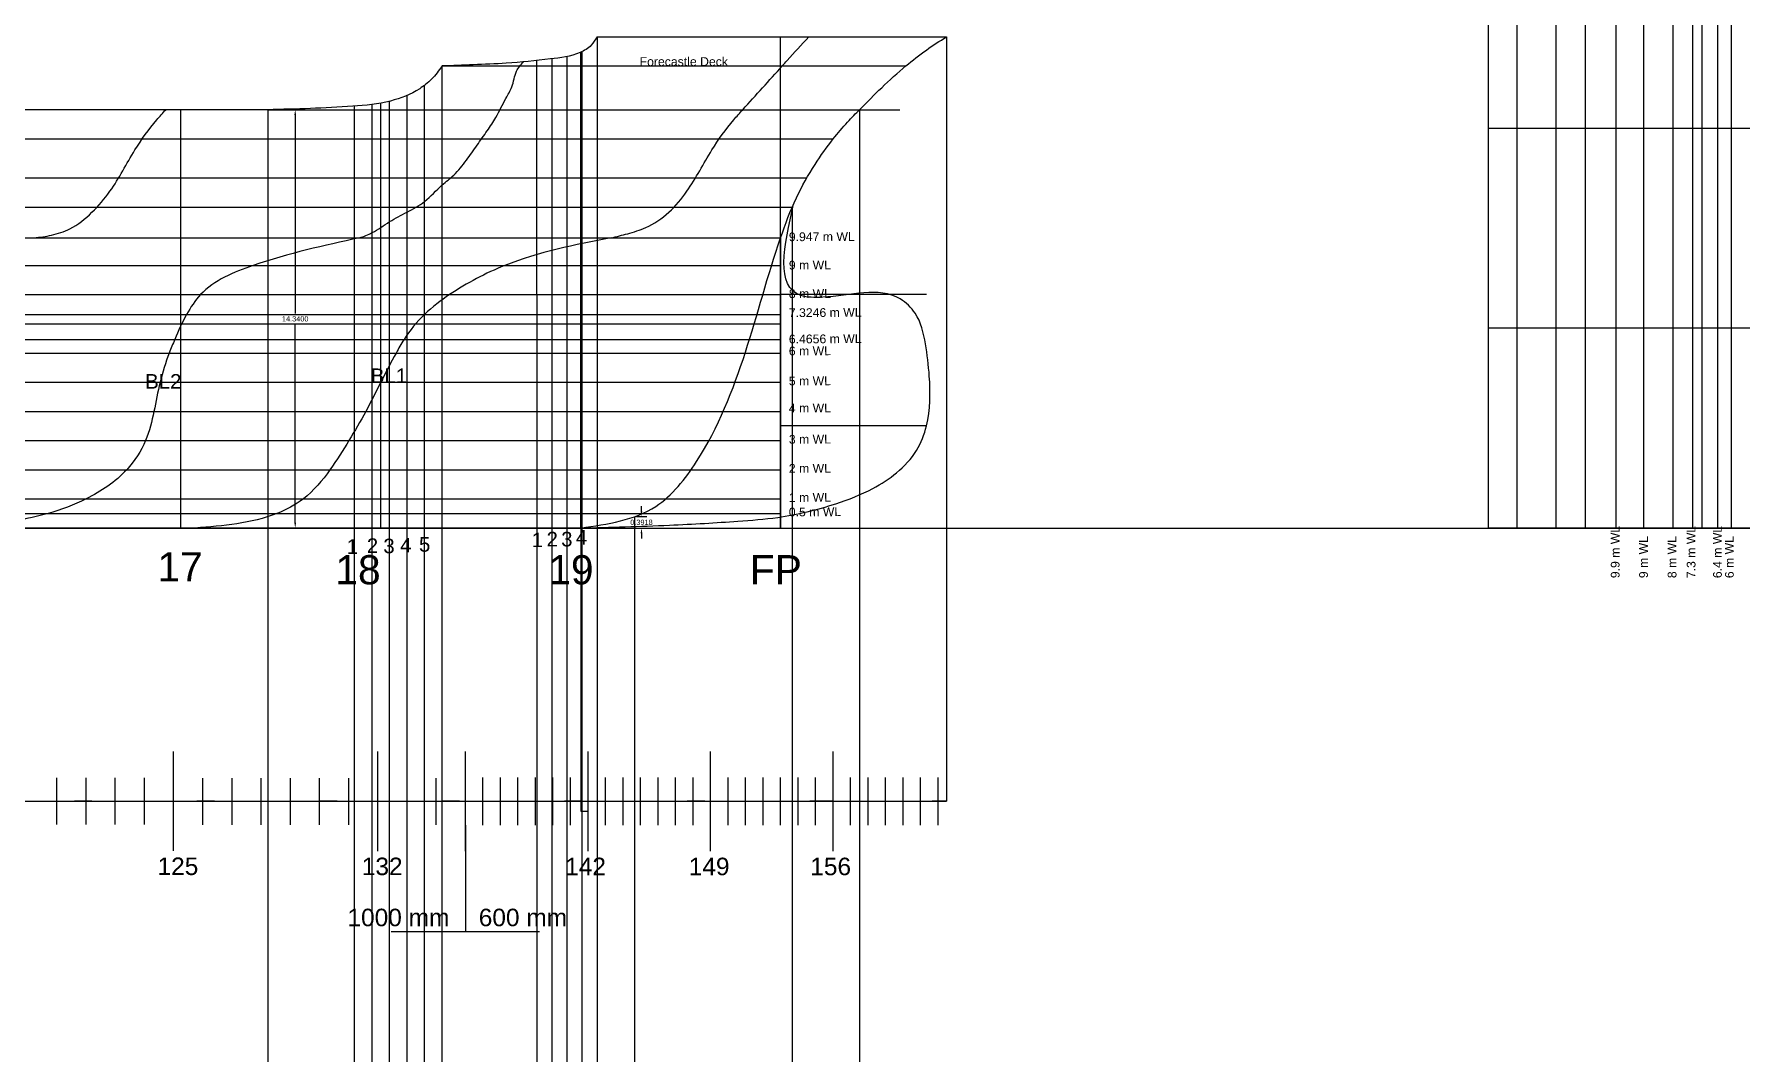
# Model space of a CAD drawing. Header units: inches. Extents: x 2352 to 5491, y -38 to 423.
# Drawn here: x 5386.7 to 5445.2, y 54.1 to 89 of the extents above; entities that cross this region are included whole.
import ezdxf

# ---------------------------------------------------------------- set-up
doc = ezdxf.new("R2010")
doc.units = ezdxf.units.IN
doc.header["$MEASUREMENT"] = 0
doc.header["$PDMODE"] = 3
for name, color, linetype in [('BULKWARK', 241, 'Continuous'), ('FR170', 101, 'Continuous'), ('St-1', 7, 'Continuous'), ('St18', 7, 'Continuous'), ('WL11', 110, 'Continuous'), ('WL7', 90, 'Continuous')]:
    doc.layers.add(name, color=color, linetype=linetype)
doc.styles.get("Standard").update_dxf_attribs({"font": 'arial.ttf'})
doc.dimstyles.get("Standard").update_dxf_attribs({"dimtxt": 0.18, "dimasz": 0.18, "dimexe": 0.18, "dimexo": 0.0625, "dimgap": 0.09, "dimtad": 0, "dimtih": 1, "dimtoh": 1, "dimdec": 4, "dimzin": 0, "dimdsep": 46, "dimtxsty": 'Standard', "dimcen": 0.09, "dimadec": 0, "dimazin": 0, "dimtfac": 1, "dimtdec": 4, "dimtofl": 0, "dimtmove": 0, "dimatfit": 3, "dimfxl": 1, "dimtolj": 1, "dimtzin": 0, "dimarcsym": 0})

# ---------------------------------------------------------------- blocks, each defined once
blk = doc.blocks.new('*D149')
at = {"color": 0, "lineweight": -2, "transparency": 16777216}
for p, q in [((5407.563, 72.614), (5407.563, 72.794)), ((5407.393, 72.434), (5407.743, 72.434)), ((5407.393, 72.042), (5407.743, 72.042)), ((5407.563, 71.862), (5407.563, 71.682))]:
    blk.add_line(p, q, dxfattribs=at)
at = {"color": 0, "transparency": 16777216}
for points in [[(5407.533, 72.614), (5407.593, 72.614), (5407.563, 72.434)], [(5407.533, 71.862), (5407.593, 71.862), (5407.563, 72.042)]]:
    blk.add_solid(points, dxfattribs=at)
at = {"layer": 'Defpoints', "color": 0, "transparency": 16777216}
for p in [(5407.331, 72.434), (5407.331, 72.042), (5407.563, 72.042)]:
    blk.add_point(p, dxfattribs=at)
at = {"color": 0, "transparency": 16777216, "insert": (5407.563, 72.238), "char_height": 0.18, "attachment_point": 5}
blk.add_mtext('\\A1;0.3918', dxfattribs=at)
blk = doc.blocks.new('*D164')
at = {"layer": 'BULKWARK', "color": 0, "lineweight": -2, "transparency": 16777216}
for p, q in [((5394.824, 86.382), (5395.877, 86.382)), ((5395.697, 86.202), (5395.697, 79.394)), ((5395.697, 72.222), (5395.697, 79.03)), ((5394.824, 72.042), (5395.877, 72.042))]:
    blk.add_line(p, q, dxfattribs=at)
at = {"layer": 'BULKWARK', "color": 0, "transparency": 16777216}
for points in [[(5395.667, 86.202), (5395.727, 86.202), (5395.697, 86.382)], [(5395.667, 72.222), (5395.727, 72.222), (5395.697, 72.042)]]:
    blk.add_solid(points, dxfattribs=at)
at = {"layer": 'Defpoints', "color": 0, "transparency": 16777216}
for p in [(5394.762, 86.382), (5394.762, 72.042), (5395.697, 72.042)]:
    blk.add_point(p, dxfattribs=at)
at = {"layer": 'BULKWARK', "color": 0, "transparency": 16777216, "insert": (5395.697, 79.212), "char_height": 0.18, "attachment_point": 5}
blk.add_mtext('\\A1;14.3400', dxfattribs=at)

msp = doc.modelspace()

# ---------------------------------------------------------------- linework, layer by layer
at = {"lineweight": 5}
for p, q in [((5437.57563, 72.04191), (5437.57563, 128.64471)), ((5438.91563, 72.04191), (5438.91563, 127.73974)), ((5439.91563, 72.04191), (5439.91563, 127.24122)), ((5440.96863, 72.04191), (5440.96863, 126.84191)), ((5441.91563, 72.04191), (5441.91563, 126.84191)), ((5442.91563, 72.04191), (5442.91563, 126.84191)), ((5443.59103, 72.04191), (5443.59103, 126.84191)), ((5444.45003, 72.04191), (5444.45003, 126.84191)), ((5444.91563, 72.04191), (5444.91563, 126.84191)), ((5436.57563, 109.27305), (5436.57563, 72.04191)), ((5405.48076, 72.04191), (5405.48076, 88.35007)), ((5406.03922, 88.88191), (5418.01638, 88.88191)), ((5412.33076, 72.04191), (5412.33076, 88.88191)), ((5400.73076, 87.88191), (5416.6259, 87.88191)), ((5398.63076, 72.04191), (5398.63076, 86.60889)), ((5394.7619, 86.38191), (5357.53076, 86.38191)), ((5391.78076, 72.04191), (5391.78076, 86.38191)), ((5450.91563, 85.74191), (5436.57563, 85.74191)), ((5357.53076, 85.38191), (5414.13356, 85.38191)), ((5357.53076, 84.04191), (5413.22859, 84.04191)), ((5357.53076, 83.04191), (5412.73007, 83.04191)), ((5357.53076, 81.98891), (5412.33076, 81.98891)), ((5412.33076, 81.98891), (5412.33076, 72.04191)), ((5357.53076, 81.04191), (5412.33076, 81.04191)), ((5357.53076, 80.04191), (5412.33076, 80.04191)), ((5357.53076, 79.36651), (5412.33076, 79.36651)), ((5357.53076, 78.50751), (5412.33076, 78.50751)), ((5450.91563, 78.89191), (5436.57563, 78.89191)), ((5357.53076, 78.04191), (5412.33076, 78.04191)), ((5357.53076, 77.04191), (5412.33076, 77.04191)), ((5357.53076, 76.04191), (5412.33076, 76.04191)), ((5357.53076, 75.04191), (5412.33076, 75.04191)), ((5357.53076, 74.04191), (5412.33076, 74.04191)), ((5357.53076, 73.04191), (5412.33076, 73.04191)), ((5357.53076, 72.54191), (5412.33076, 72.54191)), ((5405.48076, 72.04191), (5405.48076, 72.65991)), ((5405.48076, 72.04191), (5357.53076, 72.04191)), ((5357.53076, 72.04191), (5405.48076, 72.04191)), ((5397.73076, 33.87174), (5397.73076, 72.03325)), ((5405.48076, 72.04191), (5412.33076, 72.04191)), ((5437.57563, 72.04191), (5436.57563, 72.04191)), ((5450.91563, 72.04191), (5437.57563, 72.04191)), ((5401.53076, 60.96618), (5401.53076, 64.37798)), ((5401.53076, 60.96618), (5401.53076, 64.37798)), ((5401.53076, 60.96618), (5401.53076, 64.37798)), ((5405.73076, 60.96618), (5405.73076, 64.37798)), ((5405.73076, 60.96618), (5405.73076, 64.37798)), ((5405.73076, 60.96618), (5405.73076, 64.37798)), ((5405.73076, 60.96618), (5405.73076, 64.37798)), ((5405.73076, 60.96618), (5405.73076, 64.37798)), ((5409.93076, 60.96618), (5409.93076, 64.37798)), ((5409.93076, 60.96618), (5409.93076, 64.37798)), ((5409.93076, 60.96618), (5409.93076, 64.37798)), ((5409.93076, 60.96618), (5409.93076, 64.37798)), ((5409.93076, 60.96618), (5409.93076, 64.37798)), ((5414.13076, 60.96618), (5414.13076, 64.37798)), ((5414.13076, 60.96618), (5414.13076, 64.37798)), ((5414.13076, 60.96618), (5414.13076, 64.37798)), ((5414.13076, 60.96618), (5414.13076, 64.37798)), ((5414.13076, 60.96618), (5414.13076, 64.37798)), ((5402.13076, 61.85503), (5402.13076, 63.48913)), ((5402.73076, 61.85503), (5402.73076, 63.48913)), ((5403.33076, 61.85503), (5403.33076, 63.48913)), ((5403.93076, 61.85503), (5403.93076, 63.48913)), ((5404.53076, 61.85503), (5404.53076, 63.48913)), ((5405.13076, 61.85503), (5405.13076, 63.48913)), ((5406.33076, 61.85503), (5406.33076, 63.48913)), ((5406.93076, 61.85503), (5406.93076, 63.48913)), ((5407.53076, 61.85503), (5407.53076, 63.48913)), ((5408.13076, 61.85503), (5408.13076, 63.48913)), ((5408.73076, 61.85503), (5408.73076, 63.48913)), ((5409.33076, 61.85503), (5409.33076, 63.48913)), ((5410.53076, 61.85503), (5410.53076, 63.48913)), ((5411.13076, 61.85503), (5411.13076, 63.48913)), ((5411.73076, 61.85503), (5411.73076, 63.48913)), ((5412.33076, 61.85503), (5412.33076, 63.48913)), ((5412.93076, 61.85503), (5412.93076, 63.48913)), ((5413.53076, 61.85503), (5413.53076, 63.48913)), ((5414.73076, 61.85503), (5414.73076, 63.48913)), ((5415.33076, 61.85503), (5415.33076, 63.48913)), ((5415.93076, 61.85503), (5415.93076, 63.48913)), ((5416.53076, 61.85503), (5416.53076, 63.48913)), ((5417.13076, 61.85503), (5417.13076, 63.48913)), ((5417.73076, 61.85503), (5417.73076, 63.48913)), ((5275.33076, 62.67798), (5412.33076, 62.67798)), ((5384.53076, 62.67798), (5388.73076, 62.67798)), ((5384.53076, 62.67798), (5388.73076, 62.67798)), ((5388.73076, 62.67798), (5388.13076, 62.67798)), ((5388.73076, 62.67798), (5392.93076, 62.67798)), ((5388.73076, 62.67798), (5392.93076, 62.67798)), ((5392.93076, 62.67798), (5392.33076, 62.67798)), ((5392.93076, 62.67798), (5397.13076, 62.67798)), ((5392.93076, 62.67798), (5397.13076, 62.67798)), ((5397.13076, 62.67798), (5396.53076, 62.67798)), ((5397.13076, 62.67798), (5401.33076, 62.67798)), ((5397.13076, 62.67798), (5401.33076, 62.67798)), ((5401.33076, 62.67798), (5400.73076, 62.67798)), ((5401.33076, 62.67798), (5405.53076, 62.67798)), ((5401.33076, 62.67798), (5405.53076, 62.67798)), ((5405.53076, 62.67798), (5404.93076, 62.67798)), ((5405.53076, 62.67798), (5409.73076, 62.67798)), ((5405.53076, 62.67798), (5409.73076, 62.67798)), ((5409.73076, 62.67798), (5409.13076, 62.67798)), ((5409.73076, 62.67798), (5413.93076, 62.67798)), ((5409.73076, 62.67798), (5413.93076, 62.67798)), ((5413.93076, 62.67798), (5413.33076, 62.67798)), ((5414.13356, 62.67798), (5413.93076, 62.67798)), ((5413.93076, 62.67798), (5418.01638, 62.67798)), ((5413.93076, 62.67798), (5418.01638, 62.67798)), ((5418.01638, 62.67798), (5417.53076, 62.67798)), ((5401.53076, 61.85799), (5401.53076, 58.19966)), ((5401.53076, 58.19966), (5398.98792, 58.19966)), ((5404.0736, 58.19966), (5401.53076, 58.19966))]:
    msp.add_line(p, q, dxfattribs=at)
at = {"color": 1, "lineweight": 5}
for p, q in [((5406.03922, 88.88191), (5406.03922, 33.87174)), ((5400.73076, 32.63153), (5400.73076, 87.88191))]:
    msp.add_line(p, q, dxfattribs=at)
at = {"color": 5, "lineweight": 5}
msp.add_line((5397.73076, 72.04191), (5397.73076, 86.50437), dxfattribs=at)
at = {"lineweight": 5}
for points in [[(5440.96863, 101.26049), (5441.91563, 98.72388), (5442.91563, 97.79228), (5443.59103, 97.40179), (5444.45003, 97.00863), (5444.91563, 96.82495), (5445.91563, 96.47975), (5446.91563, 96.11299), (5447.91563, 95.68845), (5448.91563, 95.13498), (5449.91563, 94.1193), (5450.41563, 92.59191), (5450.91563, 87.66124)], [(5406.03922, 88.88191), (5405.84022, 88.59451), (5405.45814, 88.34), (5404.44072, 88.12081), (5402.93001, 87.97543), (5401.79914, 87.92099), (5400.73076, 87.88191)], [(5414.13356, 85.38191), (5414.62474, 85.95653), (5415.05266, 86.39994), (5415.79651, 87.1373), (5416.6259, 87.88191), (5417.32593, 88.42758), (5418.01638, 88.88191)], [(5400.73076, 87.88191), (5400.36645, 87.4258), (5399.96224, 87.10198), (5398.96013, 86.67987), (5397.66986, 86.49987), (5394.7619, 86.38191)], [(5397.90422, 81.98891), (5398.33076, 82.1678), (5398.93076, 82.5443), (5399.53076, 82.87281), (5400.13076, 83.23488), (5400.73076, 83.80188), (5401.1343, 84.1428), (5401.5625, 84.65216), (5401.92954, 85.16662), (5402.27618, 85.6607), (5402.57401, 86.11955), (5402.91658, 86.77153), (5403.12048, 87.16272), (5403.28361, 87.70061), (5403.51504, 88.02342)], [(5386.74934, 81.98891), (5387.34655, 82.08162), (5387.97487, 82.29999), (5388.72762, 82.8641), (5389.34796, 83.58666), (5390.20531, 85.002), (5390.95282, 86.03334), (5391.26146, 86.38191)], [(5397.90422, 81.98891), (5394.25052, 81.04191), (5392.45348, 80.04191), (5391.97477, 79.36651), (5391.56824, 78.50751), (5391.38104, 78.04191), (5391.06568, 77.04191), (5390.8544, 76.04191), (5390.56724, 75.04191), (5389.92109, 74.04191), (5388.53284, 73.04191), (5387.2247, 72.54191), (5384.29182, 72.04191)], [(5406.5229, 81.98891), (5402.87831, 81.04191), (5400.98851, 80.04191), (5400.1322, 79.36651), (5399.42589, 78.50751), (5399.15479, 78.04191), (5398.63076, 77.04191), (5398.11442, 76.04191), (5397.53962, 75.04191), (5396.88759, 74.04191), (5395.97636, 73.04191), (5395.06862, 72.54191), (5392.27045, 72.04191)]]:
    msp.add_spline(points, degree=3, dxfattribs=at)
for points, knots in [([(5406.5229, 81.98891), (5406.71269, 82.03445), (5407.11331, 82.13058), (5407.81297, 82.34685), (5408.53468, 82.8309), (5409.29255, 83.75615), (5409.88054, 84.91253), (5410.54217, 85.83655), (5410.93096, 86.26676), (5411.03502, 86.38191), (5411.48688, 86.88191), (5411.93874, 87.38191), (5412.39059, 87.88191), (5412.446, 87.94322), (5412.5014, 88.00452), (5412.5568, 88.06582), (5412.80264, 88.33785), (5413.04847, 88.60988), (5413.29431, 88.88191)], [0, 0, 0, 0, 0.58581763, 1.23657536, 2.18734123, 3.13965819, 4.79442188, 6.06816491, 6.53374412, 6.53374412, 6.53374412, 8.55525006, 8.55525006, 8.55525006, 8.80310258, 8.80310258, 8.80310258, 9.90292068, 9.90292068, 9.90292068, 9.90292068]), ([(5405.48076, 72.04191), (5406.4033, 72.17651), (5408.03965, 72.41525), (5410.8381, 75.98189), (5411.52982, 79.89467), (5412.8181, 83.3272), (5413.45113, 84.454), (5413.91802, 85.09665), (5414.13356, 85.38191)], [0, 0, 0, 0, 2.67949748, 4.75269205, 12.94493453, 14.42258797, 15.73372175, 16.80574875, 16.80574875, 16.80574875, 16.80574875])]:
    msp.add_open_spline(points, degree=3, knots=knots, dxfattribs=at)
at = {"layer": 'BULKWARK', "lineweight": 5}
for p, q in [((5405.52181, 88.36939), (5405.52181, 33.74642)), ((5404.48698, 88.12599), (5404.48698, 33.87174)), ((5405.00439, 88.20119), (5405.00439, 33.87174)), ((5400.13076, 33.87174), (5400.13076, 87.21934)), ((5398.93076, 33.87174), (5398.93076, 86.6725)), ((5399.53076, 33.87174), (5399.53076, 86.8732)), ((5398.33076, 33.87174), (5398.33076, 86.56285))]:
    msp.add_line(p, q, dxfattribs=at)
at = {"layer": 'BULKWARK'}
msp.add_line((5394.7619, 86.38191), (5394.7619, 43.44539), dxfattribs=at)
at = {"layer": 'BULKWARK', "lineweight": 5}
msp.add_lwpolyline([(5403.96956, 88.06915), (5403.97376, 72.04191), (5403.97376, 33.87174)], dxfattribs=at)
at = {"layer": 'FR170'}
for p, q in [((5407.33076, -7.37613), (5407.33076, 72.43373)), ((5417.33076, 72.04191), (5450.91563, 72.04191))]:
    msp.add_line(p, q, dxfattribs=at)
at = {"layer": 'St-1'}
for p, q in [((5418.01638, 88.88191), (5418.01638, 62.67798)), ((5405.48076, 72.04191), (5405.48076, 62.3352)), ((5405.48076, 62.3352), (5405.73076, 62.3352))]:
    msp.add_line(p, q, dxfattribs=at)
at = {"layer": 'St-1', "color": 6}
for p, q in [((5417.33076, 80.04191), (5412.33076, 80.04191)), ((5417.33076, 75.54191), (5412.33076, 75.54191)), ((5412.33076, 72.04191), (5417.33076, 72.04191))]:
    msp.add_line(p, q, dxfattribs=at)
at = {"layer": 'St-1', "lineweight": 5}
for p, q in [((5391.53076, 60.97208), (5391.53076, 64.37798)), ((5398.53076, 60.97208), (5398.53076, 64.37798)), ((5398.53076, 60.96913), (5398.53076, 64.37503)), ((5401.53076, 60.96913), (5401.53076, 64.37503)), ((5409.93076, 60.96913), (5409.93076, 64.37503)), ((5387.53076, 61.87503), (5387.53076, 63.47503)), ((5388.53076, 61.87503), (5388.53076, 63.47503)), ((5389.53076, 61.87503), (5389.53076, 63.47503)), ((5390.53076, 61.87503), (5390.53076, 63.47503)), ((5392.53076, 61.87208), (5392.53076, 63.47208)), ((5393.53076, 61.87208), (5393.53076, 63.47208)), ((5394.53076, 61.87208), (5394.53076, 63.47208)), ((5395.53076, 61.87208), (5395.53076, 63.47208)), ((5396.53076, 61.87208), (5396.53076, 63.47208)), ((5397.53076, 61.87208), (5397.53076, 63.47208)), ((5399.53076, 61.87208), (5399.53076, 63.47208)), ((5400.53076, 61.87208), (5400.53076, 63.47208)), ((5401.53076, 61.87208), (5401.53076, 63.47208))]:
    msp.add_line(p, q, dxfattribs=at)
at = {"layer": 'St-1', "color": 5}
msp.add_open_spline([(5405.48076, 72.04191), (5406.49548, 72.06948), (5407.91119, 72.10795), (5409.7064, 72.19957), (5410.94516, 72.28013), (5412.46281, 72.3962), (5414.0226, 72.77327), (5415.39434, 73.30308), (5416.34475, 73.91666), (5417.02367, 74.63661), (5417.46713, 75.79108), (5417.46895, 77.05958), (5417.31454, 78.34918), (5417.09682, 79.33284), (5415.94409, 80.42455), (5414.46395, 79.90872), (5412.08333, 79.97741), (5412.44081, 81.70551), (5412.77645, 83.14864)], degree=3, knots=[0, 0, 0, 0, 3.04519146, 4.24857188, 5.39197755, 6.77043582, 8.80847713, 10.18221061, 11.15999145, 12.18536119, 13.08893212, 14.80148784, 15.91142192, 17.02180444, 17.72696403, 20.38465866, 21.13395944, 24.32332987, 24.32332987, 24.32332987, 24.32332987], dxfattribs=at)
at = {"layer": 'St18'}
for p, q in [((5394.7619, 86.38191), (5416.4226, 86.38191)), ((5415.03479, 86.38191), (5415.03479, 32.79006))]:
    msp.add_line(p, q, dxfattribs=at)
at = {"layer": 'WL11'}
msp.add_line((5412.73007, 83.04191), (5412.73007, 33.87174), dxfattribs=at)
at = {"layer": 'WL7', "lineweight": 5}
for p, q in [((5443.91563, 72.04191), (5443.91563, 126.84191)), ((5357.53076, 79.04191), (5412.33076, 79.04191))]:
    msp.add_line(p, q, dxfattribs=at)

# ---------------------------------------------------------------- texts
at = {"lineweight": 5}
for s, height, p in [('Forecastle Deck', 0.3, (5407.49999, 87.88191)), ('BL2', 0.5, (5390.5534, 76.82035)), ('BL1', 0.5, (5398.28889, 77.01184)), ('4', 0.5, (5405.31749, 71.47341)), ('1', 0.5, (5397.45842, 71.157)), ('2', 0.5, (5398.15064, 71.18844)), ('3', 0.5, (5398.71701, 71.17796)), ('4', 0.5, (5399.29386, 71.20416)), ('5', 0.5, (5399.93888, 71.23036)), ('1', 0.5, (5403.80311, 71.38786)), ('2', 0.5, (5404.31116, 71.41172)), ('3', 0.5, (5404.81124, 71.41172)), ('17', 1, (5390.97384, 70.21286)), ('18', 1, (5397.07112, 70.11255)), ('19', 1, (5404.36852, 70.11255)), ('FP', 1, (5411.27596, 70.11255)), ('125', 0.6, (5390.9784, 60.14815)), ('132', 0.6, (5397.9784, 60.1452)), ('142', 0.6, (5404.9485, 60.14224)), ('149', 0.6, (5409.18263, 60.14224)), ('156', 0.6, (5413.3485, 60.14224)), ('1000 mm', 0.6, (5397.48672, 58.3933)), ('600 mm', 0.6, (5401.98633, 58.3933))]:
    msp.add_text(s, height=height, dxfattribs=at).set_placement(p)
for s, rotation, p in [('9.947 m WL', 0.3, (5412.61426, 81.87458)), ('9 m WL', 0.3, (5412.61426, 80.90387)), ('8 m WL', 0.3, (5412.61426, 79.92452)), ('7.3246 m WL', 0.3, (5412.61426, 79.27263)), ('6.4656 m WL', 0.3, (5412.61426, 78.37058)), ('6 m WL', 0.3, (5412.61426, 77.96092)), ('5 m WL', 0.3, (5412.61426, 76.93238)), ('4 m WL', 0.3, (5412.61426, 76.00233)), ('3 m WL', 0.3, (5412.61426, 74.93346)), ('2 m WL', 0.3, (5412.61426, 73.93615)), ('1 m WL', 0.3, (5412.61426, 72.93756)), ('0.5 m WL', 0.3, (5412.61426, 72.44141)), ('9.9 m WL', 90, (5441.08296, 70.32427)), ('7.3 m WL', 90, (5443.68491, 70.32427)), ('6.4 m WL', 90, (5444.58696, 70.32427)), ('9 m WL', 90, (5442.05368, 70.32427)), ('8 m WL', 90, (5443.03302, 70.32427)), ('6 m WL', 90, (5444.99663, 70.32427))]:
    msp.add_text(s, height=0.3, rotation=rotation, dxfattribs=at).set_placement(p)

# ---------------------------------------------------------------- dimensions: what is measured, and where the dimension line sits
dim = msp.add_linear_dim(base=(5407.56346, 72.04191), p1=(5407.33076, 72.43373), p2=(5407.33076, 72.04191), angle=90, dimstyle='Standard')
dim.commit()
dim.dimension.update_dxf_attribs({"geometry": '*D149', "text_midpoint": (5407.56346, 72.23782)})
at = {"layer": 'BULKWARK'}
dim = msp.add_linear_dim(base=(5395.69707, 72.04191), p1=(5394.7619, 86.38191), p2=(5394.7619, 72.04191), angle=90, dimstyle='Standard', dxfattribs=at)
dim.commit()
dim.dimension.update_dxf_attribs({"geometry": '*D164', "text_midpoint": (5395.69707, 79.21191)})

doc.saveas('drawing.dxf')
